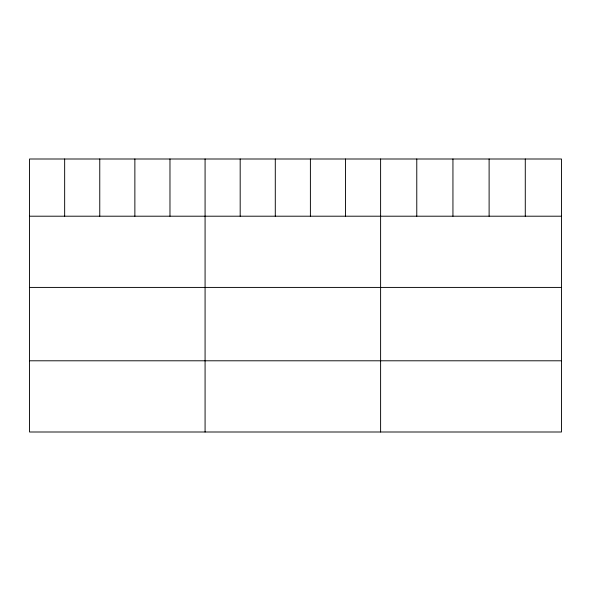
<?xml version="1.0" encoding="UTF-8"?>
<svg xmlns="http://www.w3.org/2000/svg" width="591" height="591" viewBox="0 0 591 591"><rect width="100%" height="100%" fill="white"/><g stroke="black" fill="none" stroke-linecap="round" stroke-linejoin="round"><path stroke-width="0.89" d="M561.45 216.203L561.45 431.999L29.55 431.999L29.55 159.001L561.45 159.001L561.45 216.203L29.55 216.203M29.55 287.418L561.45 287.418M29.55 360.791L561.45 360.791M525.281 159.001L525.281 216.203M489.112 159.001L489.112 216.203M452.942 159.001L452.942 216.203M416.773 159.001L416.773 216.203M380.604 159.001L380.604 431.999M345.499 159.001L345.499 216.203M310.393 159.001L310.393 216.203M275.288 159.001L275.288 216.203M240.182 159.001L240.182 216.203M205.077 159.001L205.077 431.999M169.972 159.001L169.972 216.203M134.866 159.001L134.866 216.203M99.761 159.001L99.761 216.203M64.655 159.001L64.655 216.203"/></g></svg>
